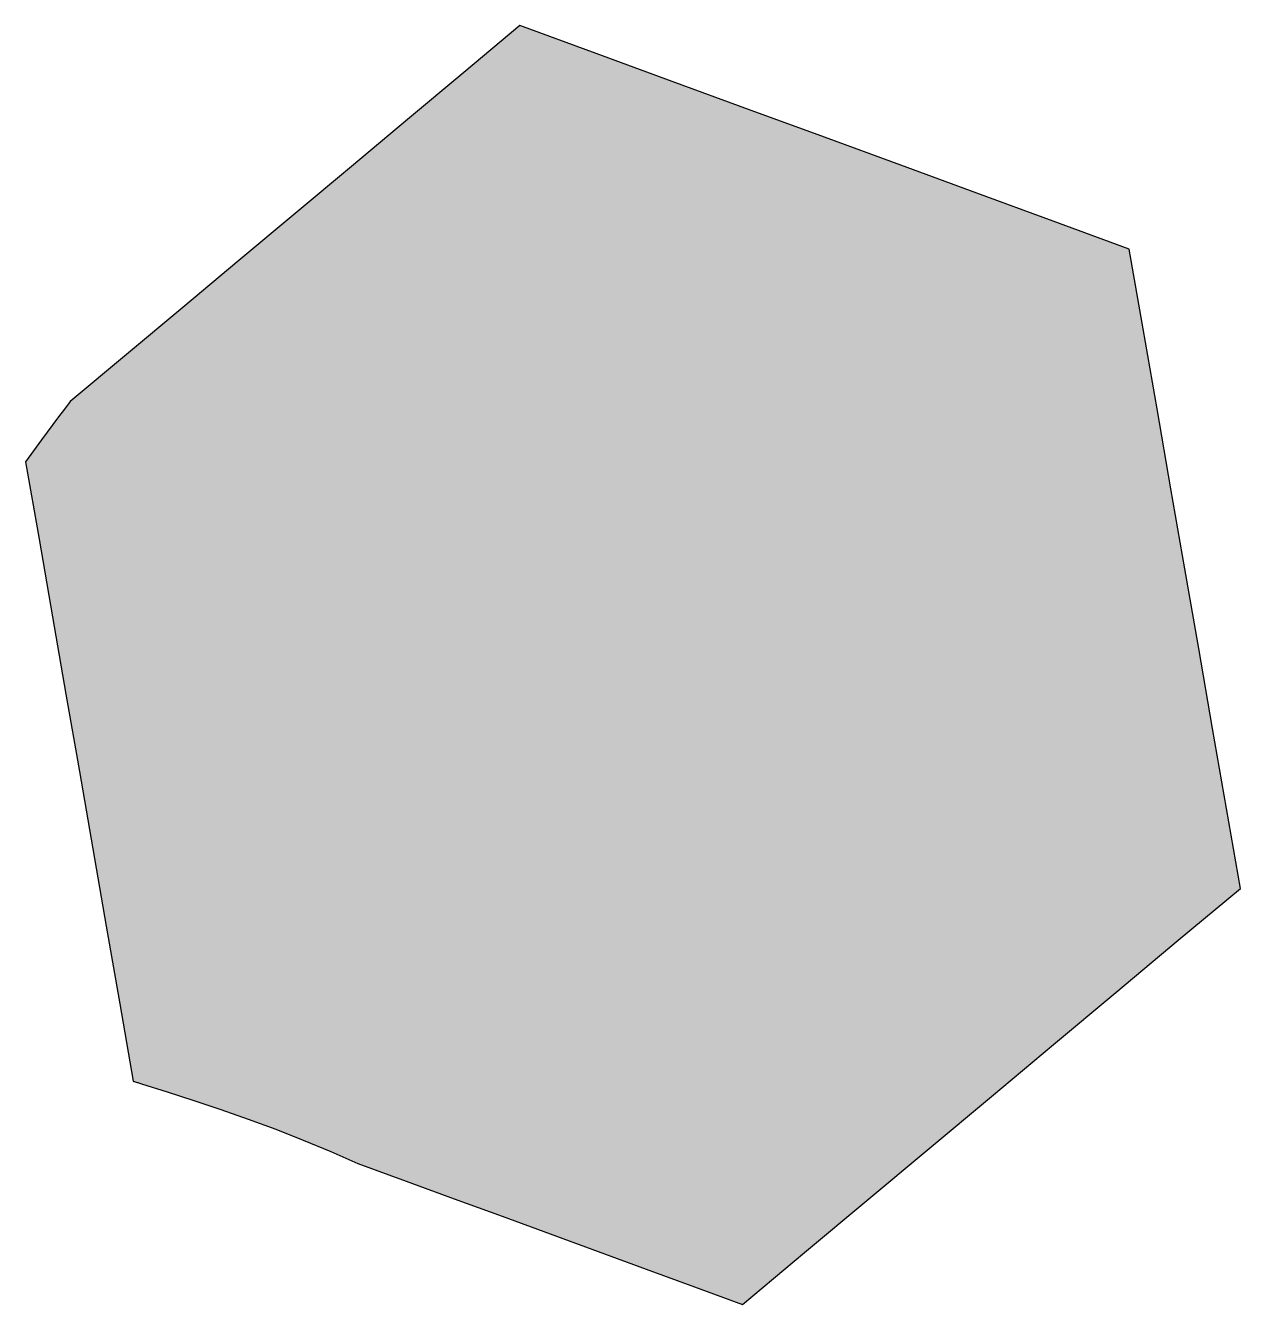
# Model space of a CAD drawing. Extents: x 8.91 to 12.65, y 100.33 to 104.27.
import ezdxf

# ---------------------------------------------------------------- set-up
doc = ezdxf.new("R2010")
doc.units = 0
doc.header["$MEASUREMENT"] = 0
doc.layers.add('L1-PATTERN', color=7, linetype='CONTINUOUS')

# ---------------------------------------------------------------- blocks, each defined once
blk = doc.blocks.new('BLOCK_2')
at = {"layer": 'L1-PATTERN'}
h = blk.add_hatch(color=1, dxfattribs=at)
h.dxf.hatch_style = 2
h.paths.add_polyline_path([(8.9884, 102.4496), (9.0298, 102.2111), (9.0713, 101.9727), (9.1127, 101.7342), (9.1542, 101.4957), (9.1956, 101.2572), (9.2371, 101.0187), (9.2376, 101.0185), (9.238, 101.0184), (9.2385, 101.0182), (9.239, 101.018), (9.2395, 101.0178), (9.24, 101.0177), (9.2405, 101.0175), (9.241, 101.0173), (9.2437, 101.0164), (9.2463, 101.0156), (9.249, 101.0147), (9.2517, 101.0138), (9.2544, 101.013), (9.257, 101.0121), (9.2597, 101.0113), (9.2624, 101.0105), (9.3424, 100.9851), (9.4243, 100.9585), (9.5076, 100.9306), (9.5919, 100.9011), (9.6767, 100.87), (9.7616, 100.837), (9.8462, 100.802), (9.93, 100.7648), (10.0782, 100.7105), (10.2263, 100.6562), (10.3744, 100.6019), (10.5225, 100.5476), (10.6706, 100.4933), (10.8187, 100.439), (10.9669, 100.3847), (11.115, 100.3304), (11.3069, 100.4907), (11.4988, 100.651), (11.6907, 100.8112), (11.8825, 100.9715), (12.0744, 101.1318), (12.2663, 101.2921), (12.4582, 101.4524), (12.6501, 101.6126), (12.6073, 101.8589), (12.5644, 102.1051), (12.5216, 102.3514), (12.4787, 102.5976), (12.4359, 102.8439), (12.393, 103.0901), (12.3502, 103.3363), (12.3073, 103.5826), (12.0726, 103.6687), (11.8378, 103.7547), (11.6031, 103.8408), (11.3684, 103.9269), (11.1336, 104.013), (10.8989, 104.0991), (10.6642, 104.1852), (10.4294, 104.2713), (10.2561, 104.1265), (10.0828, 103.9818), (9.9096, 103.837), (9.7363, 103.6923), (9.563, 103.5476), (9.3897, 103.4028), (9.2164, 103.2581), (9.0431, 103.1133), (9.0251, 103.0894), (9.0073, 103.0655), (8.9896, 103.0418), (8.9721, 103.0182), (8.9549, 102.9949), (8.9381, 102.9719), (8.9216, 102.9491), (8.9055, 102.9266), (8.9469, 102.6881)])
blk.add_lwpolyline([(8.9884, 102.4496), (9.0298, 102.2111), (9.0713, 101.9727), (9.1127, 101.7342), (9.1542, 101.4957), (9.1956, 101.2572), (9.2371, 101.0187), (9.2376, 101.0185), (9.238, 101.0184), (9.2385, 101.0182), (9.239, 101.018), (9.2395, 101.0178), (9.24, 101.0177), (9.2405, 101.0175), (9.241, 101.0173), (9.2437, 101.0164), (9.2463, 101.0156), (9.249, 101.0147), (9.2517, 101.0138), (9.2544, 101.013), (9.257, 101.0121), (9.2597, 101.0113), (9.2624, 101.0105), (9.3424, 100.9851), (9.4243, 100.9585), (9.5076, 100.9306), (9.5919, 100.9011), (9.6767, 100.87), (9.7616, 100.837), (9.8462, 100.802), (9.93, 100.7648), (10.0782, 100.7105), (10.2263, 100.6562), (10.3744, 100.6019), (10.5225, 100.5476), (10.6706, 100.4933), (10.8187, 100.439), (10.9669, 100.3847), (11.115, 100.3304), (11.3069, 100.4907), (11.4988, 100.651), (11.6907, 100.8112), (11.8825, 100.9715), (12.0744, 101.1318), (12.2663, 101.2921), (12.4582, 101.4524), (12.6501, 101.6126), (12.6073, 101.8589), (12.5644, 102.1051), (12.5216, 102.3514), (12.4787, 102.5976), (12.4359, 102.8439), (12.393, 103.0901), (12.3502, 103.3363), (12.3073, 103.5826), (12.0726, 103.6687), (11.8378, 103.7547), (11.6031, 103.8408), (11.3684, 103.9269), (11.1336, 104.013), (10.8989, 104.0991), (10.6642, 104.1852), (10.4294, 104.2713), (10.2561, 104.1265), (10.0828, 103.9818), (9.9096, 103.837), (9.7363, 103.6923), (9.563, 103.5476), (9.3897, 103.4028), (9.2164, 103.2581), (9.0431, 103.1133), (9.0251, 103.0894), (9.0073, 103.0655), (8.9896, 103.0418), (8.9721, 103.0182), (8.9549, 102.9949), (8.9381, 102.9719), (8.9216, 102.9491), (8.9055, 102.9266), (8.9469, 102.6881), (8.9884, 102.4496)], dxfattribs=at)

msp = doc.modelspace()

# ---------------------------------------------------------------- block references
at = {"layer": 'L1-PATTERN'}
msp.add_blockref('BLOCK_2', (0, 0), dxfattribs=at)

doc.saveas('drawing.dxf')
